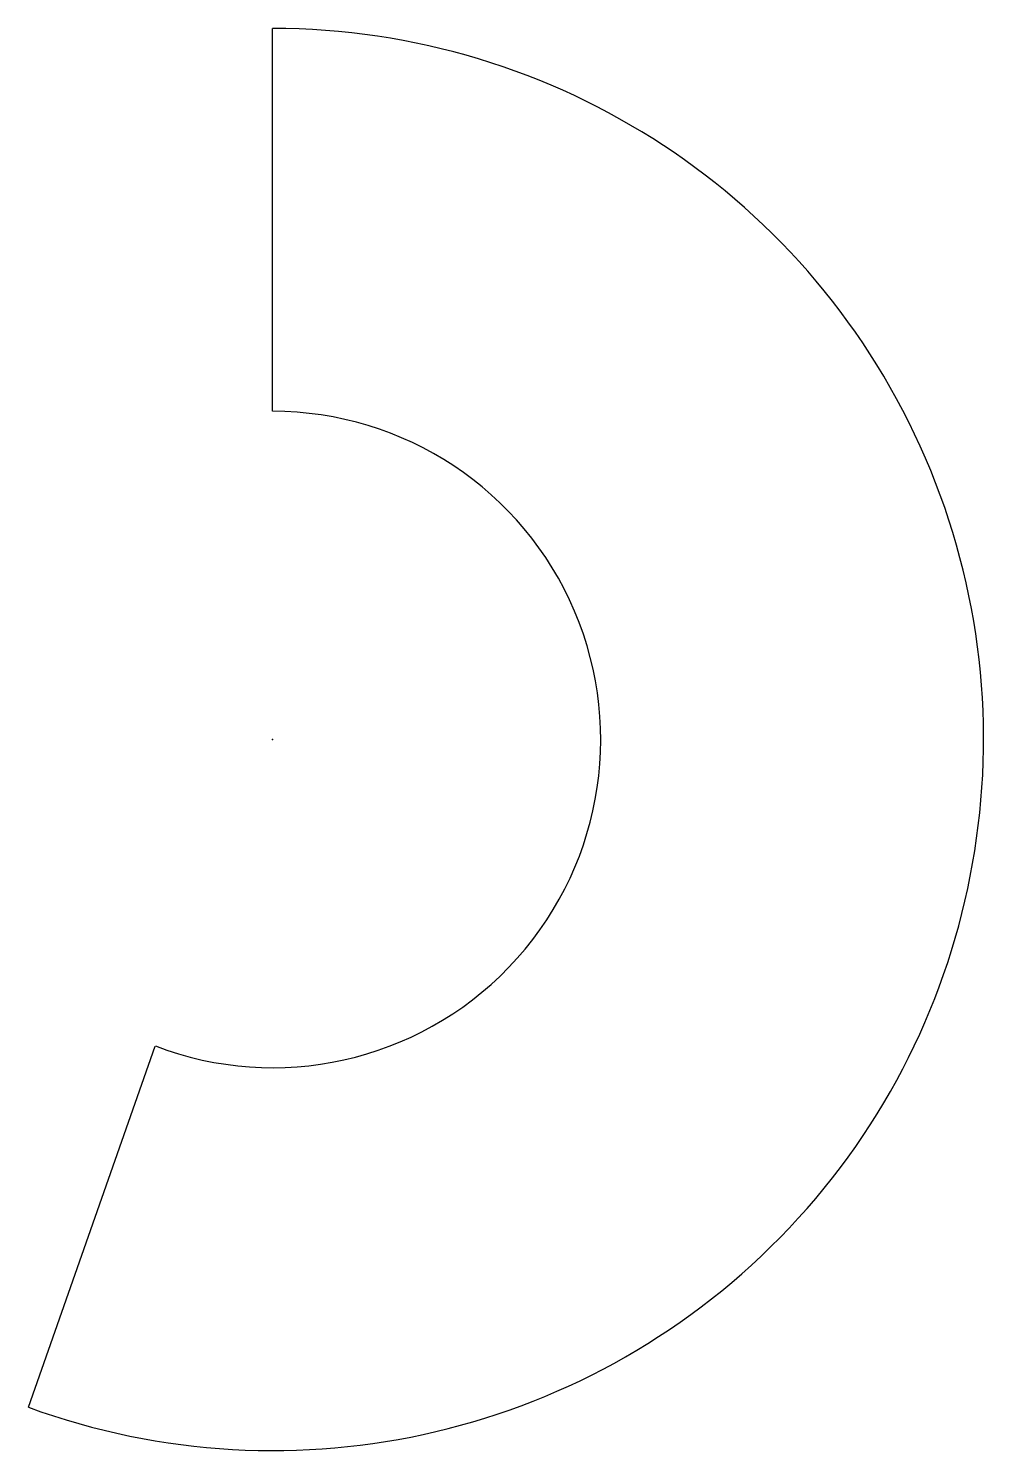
# Model space of a CAD drawing. Header units: centimetres. Extents: x -2.2 to 6.5, y -6.5 to 6.5.
import ezdxf

# ---------------------------------------------------------------- set-up
doc = ezdxf.new("R2010")
doc.units = ezdxf.units.CM
doc.header["$MEASUREMENT"] = 0
doc.layers.add('THRコントロールモジュール-基板外形φ60-200deg v1_Sketch1', color=7, linetype='Continuous')

msp = doc.modelspace()

# ---------------------------------------------------------------- linework, layer by layer
at = {"layer": 'THRコントロールモジュール-基板外形φ60-200deg v1_Sketch1'}
for p, q in [((0, 3), (0, 6.5)), ((-2.233, -6.104), (-1.073, -2.802))]:
    msp.add_line(p, q, dxfattribs=at)
for radius, start in [(6.5, 249.9096), (3, 249.0525)]:
    msp.add_arc((0, 0), radius, start, 90, dxfattribs=at)
msp.add_point((0, 0), dxfattribs=at)

doc.saveas('drawing.dxf')
